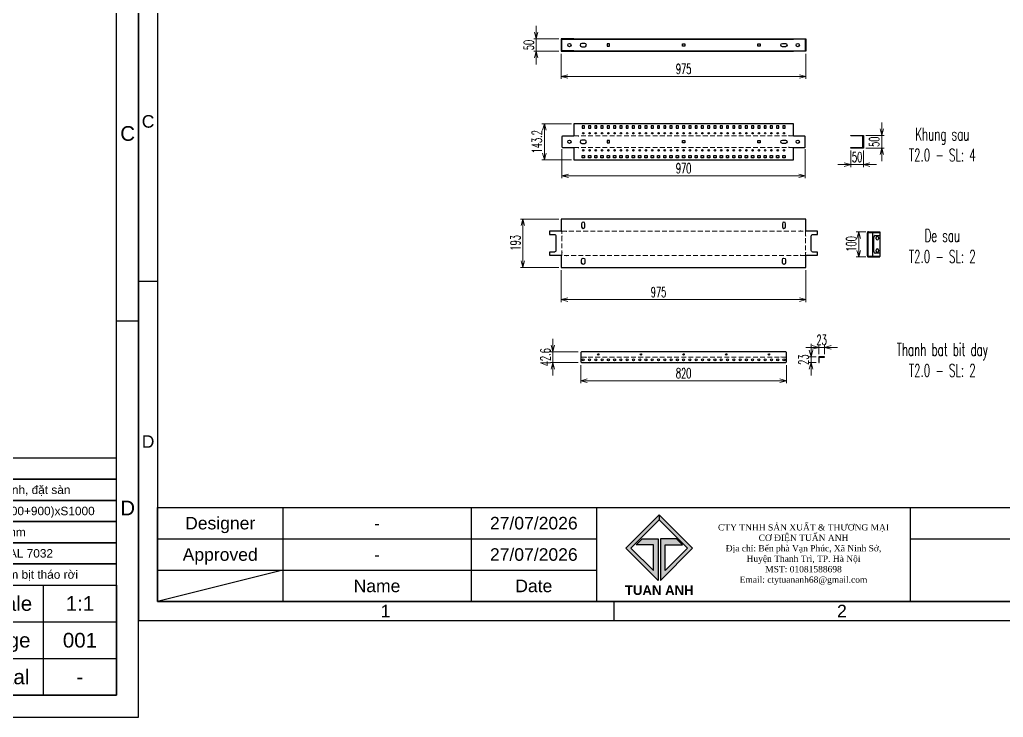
# Model space of a CAD drawing. Header units: millimetres. Extents: x 173893 to 258446, y -176540 to -123824.
# Drawn here: x 207822 to 211742, y -143969 to -141190 of the extents above; entities that cross this region are included whole.
import ezdxf
from ezdxf.enums import TextEntityAlignment as Align

# ---------------------------------------------------------------- set-up
doc = ezdxf.new("R2010")
doc.units = ezdxf.units.MM
doc.header["$LTSCALE"] = 3
doc.linetypes.add('HIDDEN', pattern=[9.525, 6.35, -3.175])
doc.layers.add('@.0.DM. NÉT CHÍNH', color=7, linetype='Continuous', lineweight=25)
doc.layers.add('@.DM. NÉT ĐỨT', color=8, linetype='HIDDEN', lineweight=9)
for name, color, linetype in [('@.DM. DẤU', 1, 'Continuous'), ('@.DM. NÉT CHÍNH', 7, 'Continuous'), ('@.DM. NÉT ĐỤC', 2, 'Continuous'), ('@.TEXT', 7, 'Continuous'), ('@.VISIBLE', 7, 'Continuous')]:
    doc.layers.add(name, color=color, linetype=linetype)
doc.layers.add('@.DM. KÍCH THƯỚC', color=8, linetype='Continuous', transparency=0.2)
doc.styles.add('Ann_w01', font='romans.shx', dxfattribs={"width": 0.6, "bigfont": 'chineset.shx'})
doc.styles.add('Arial', font='arial.ttf')
doc.dimstyles.new('Dim 01_SC20', dxfattribs={"dimscale": 20, "dimtxt": 2, "dimasz": 1.3, "dimexe": 0.5, "dimexo": 0.5, "dimgap": 0.5, "dimtad": 1, "dimdec": 1, "dimzin": 12, "dimdsep": 46, "dimtxsty": 'Ann_w01', "dimblk": 'OPEN30', "dimcen": 1.5, "dimclrd": 6, "dimclre": 6, "dimclrt": 3, "dimadec": 1, "dimazin": 3, "dimtm": 1e-09, "dimtfac": 1, "dimtdec": 1, "dimtix": 1, "dimtmove": 0, "dimatfit": 3, "dimldrblk": 'OPEN30', "dimfxl": 1, "dimtolj": 1, "dimlwd": 0, "dimlwe": 0, "dimarcsym": 0})

# ---------------------------------------------------------------- blocks, each defined once
blk = doc.blocks.new('A$C4dbb82d6')
at = {"layer": '@.VISIBLE'}
h = blk.add_hatch(color=30, dxfattribs=at)
h.dxf.hatch_style = 1
h.paths.add_polyline_path([(0.214, 4.973), (3.625, 1.562), (3.625, 5.973), (1.922, 5.973), (1.297, 5.348), (3.125, 5.348), (3.125, 2.593), (0.745, 4.973), (3.75, 7.978), (3.75, 8.509)])
h = blk.add_hatch(color=150, dxfattribs=at)
h.dxf.hatch_style = 1
h.paths.add_polyline_path([(6.755, 4.973), (4.375, 2.593), (4.375, 5.348), (6.203, 5.348), (5.578, 5.973), (3.875, 5.973), (3.875, 1.562), (7.286, 4.973), (3.75, 8.509), (3.75, 7.978)])
at = {"layer": '@.VISIBLE', "color": 30}
blk.add_lwpolyline([(3.625, 5.973), (3.625, 1.562), (0.214, 4.973), (3.75, 8.509), (3.75, 7.978), (0.745, 4.973), (3.125, 2.593), (3.125, 5.348), (1.297, 5.348), (1.922, 5.973)], close=True, dxfattribs=at)
at = {"layer": '@.VISIBLE', "color": 150}
blk.add_lwpolyline([(3.875, 5.973), (3.875, 1.562), (7.286, 4.973), (3.75, 8.509), (3.75, 7.978), (6.755, 4.973), (4.375, 2.593), (4.375, 5.348), (6.203, 5.348), (5.578, 5.973)], close=True, dxfattribs=at)
at = {"layer": '@.VISIBLE', "color": 30, "insert": (3.75, 0.509), "char_height": 1, "attachment_point": 5, "style": 'Ann_w01'}
blk.add_mtext_dynamic_manual_height_columns('{\\fArial|b1|i0|c0|p34;\\W1;TUAN ANH}', width=7.5, gutter_width=49.599, heights=[0], dxfattribs=at)
blk = doc.blocks.new('KHUNG BAN VE (Made by Tung)')
at = {"layer": '@.VISIBLE', "color": 8}
for p, q in [((3, 54), (0, 54)), ((294, 54), (297, 54)), ((23, 18), (23, 3)), ((53, 18), (53, 3)), ((73, 18), (73, 3)), ((123, 18), (123, 3)), ((284, 18), (284, 3)), ((3, 13), (73, 13)), ((123, 13), (294, 13)), ((3, 8), (73, 8)), ((23, 8), (3, 3)), ((223, 8), (294, 8)), ((75.75, 3), (75.75, 0))]:
    blk.add_line(p, q, dxfattribs=at)
for points in [[(0, 0), (297, 0), (297, 210), (0, 210)], [(3, 3), (294, 3), (294, 207), (3, 207)], [(3, 18), (294, 18), (294, 3), (3, 3)]]:
    blk.add_lwpolyline(points, close=True, dxfattribs=at)
at = {"xscale": 1.5, "yscale": 1.5, "zscale": 1.5}
blk.add_blockref('A$C4dbb82d6', (77.375, 4.041), dxfattribs=at)
at = {"layer": '@.TEXT', "color": 1, "style": 'Arial'}
for s, p in [('C', (1.5, 79.5)), ('C', (295.5, 79.5)), ('D', (1.5, 28.5)), ('D', (295.5, 28.5)), ('27/07/2026', (63, 15.5)), ('27/07/2026', (63, 10.5)), ('1', (39.375, 1.5)), ('2', (112.125, 1.5))]:
    blk.add_text(s, height=2, dxfattribs=at).set_placement(p, align=Align.MIDDLE_CENTER)
at = {"layer": '@.TEXT', "color": 2, "style": 'Arial'}
for s, p in [('Designer', (13, 15.5)), ('Scale', (279, 15.5)), ('Approved', (13, 10.5)), ('Page', (279, 10.5)), ('Name', (38, 5.5)), ('Date', (63, 5.5)), ('Total', (279, 5.5))]:
    blk.add_text(s, height=2, dxfattribs=at).set_placement(p, align=Align.MIDDLE_CENTER)
at = {"layer": '@.TEXT', "color": 1, "style": 'Arial'}
for tag, height, p in [('DESIGNER_NAME', 2, (38, 15.5)), ('PROJECT_CODE', 2, (258.5, 15.5)), ('SCALE', 2, (289, 15.5)), ('APPROVED_NAME', 2, (38, 10.5)), ('CUSTOMER_NAME', 2, (258.5, 10.5)), ('PAGE', 2, (289, 10.5)), ('DRAWING_NAME', 4, (173, 8)), ('TOTAL', 2, (289, 5.5))]:
    blk.add_attdef(tag, text='', height=height, dxfattribs=at).set_placement(p, align=Align.MIDDLE_CENTER)
at = {"layer": '@.VISIBLE', "color": 30, "insert": (106, 10.5), "char_height": 1, "attachment_point": 5, "style": 'Ann_w01'}
blk.add_mtext_dynamic_manual_height_columns('{\\fTimes New Roman|b0|i0|c0|p18;\\W1;CTY TNHH SẢN XUẤT & THƯƠNG MẠI CƠ ĐIỆN TUẤN ANH\\PĐịa chỉ: Bến phà Vạn Phúc, Xã Ninh Sở, Huyện Thanh Trì, TP. Hà Nội\\PMST: 01081588698\\PEmail: ctytuananh68@gmail.com}', width=28.70976, gutter_width=99.197, heights=[0], dxfattribs=at)
blk = doc.blocks.new('Bảng thông số (Made by Tung)')
at = {"color": 8}
for points in [[(-80, 25), (0, 25), (0, 30), (-80, 30)], [(-80, 20), (-60, 20), (-60, 25), (-80, 25)], [(-60, 20), (0, 20), (0, 25), (-60, 25)], [(-80, 15), (-60, 15), (-60, 20), (-80, 20)], [(-60, 15), (0, 15), (0, 20), (-60, 20)], [(-80, 10), (-60, 10), (-60, 15), (-80, 15)], [(-60, 10), (0, 10), (0, 15), (-60, 15)], [(-80, 5), (-60, 5), (-60, 10), (-80, 10)], [(-60, 5), (0, 5), (0, 10), (-60, 10)], [(-80, 0), (-60, 0), (-60, 5), (-80, 5)], [(-60, 0), (0, 0), (0, 5), (-60, 5)]]:
    blk.add_lwpolyline(points, close=True, dxfattribs=at)
at = {"color": 4, "style": 'Arial'}
for tag, p in [('FORM', (-30, 22.5)), ('SIZE', (-30, 17.5)), ('MATERIAL', (-30, 12.5)), ('PAINTING', (-30, 7.5)), ('ASSEMBLY', (-30, 2.5))]:
    blk.add_attdef(tag, text='', height=2, dxfattribs=at).set_placement(p, align=Align.MIDDLE_CENTER)
at = {"layer": '@.TEXT', "color": 1, "style": 'Arial'}
blk.add_text('Thông số kỹ thuật', height=2, dxfattribs=at).set_placement((-40, 27.5), align=Align.MIDDLE_CENTER)
at = {"layer": '@.TEXT', "color": 2, "style": 'Arial'}
for s, p in [('Chủng loại', (-70, 22.5)), ('Kích thước', (-70, 17.5)), ('Vật liệu', (-70, 12.5)), ('Màu sơn', (-70, 7.5)), ('Lắp đặt', (-70, 2.5))]:
    blk.add_text(s, height=2, dxfattribs=at).set_placement(p, align=Align.MIDDLE_CENTER)
blk = doc.blocks.new('_Open30')
at = {"color": 0, "linetype": 'ByBlock', "lineweight": -2}
for p, q in [((-1, 0.27), (0, 0)), ((0, 0), (-1, -0.27)), ((0, 0), (-1, 0))]:
    blk.add_line(p, q, dxfattribs=at)
blk = doc.blocks.new('*D353')
at = {"layer": '@.DM. KÍCH THƯỚC', "color": 6, "lineweight": 0, "transparency": 16777216}
for p, q in [((209880.5, -141240.4), (209880.5, -141214.4)), ((209970.5, -141266.4), (209870.5, -141266.4)), ((209880.5, -141316.4), (209880.5, -141266.4)), ((209970.5, -141316.4), (209870.5, -141316.4)), ((209880.5, -141342.4), (209880.5, -141368.4))]:
    blk.add_line(p, q, dxfattribs=at)
at = {"layer": 'Defpoints', "color": 0, "transparency": 16777216}
for p in [(209880.5, -141266.4), (209980.5, -141266.4), (209980.5, -141316.4)]:
    blk.add_point(p, dxfattribs=at)
at = {"layer": '@.DM. KÍCH THƯỚC', "color": 6, "lineweight": 0, "transparency": 16777216, "xscale": 26, "yscale": 26, "zscale": 26}
for p, rotation in [((209880.5, -141266.4), 270), ((209880.5, -141316.4), 90)]:
    blk.add_blockref('_Open30', p, dxfattribs=dict(at, rotation=rotation))
at = {"layer": '@.DM. KÍCH THƯỚC', "color": 3, "transparency": 16777216, "insert": (209850.5, -141291.4), "char_height": 40, "attachment_point": 5, "rotation": 90, "style": 'Ann_w01'}
blk.add_mtext('\\A1;50', dxfattribs=at)
blk = doc.blocks.new('*D354')
at = {"layer": '@.DM. KÍCH THƯỚC', "color": 6, "lineweight": 0, "transparency": 16777216}
for p, q in [((209980.5, -141326.4), (209980.5, -141426.4)), ((210955.5, -141326.4), (210955.5, -141426.4)), ((210929.5, -141416.4), (210006.5, -141416.4))]:
    blk.add_line(p, q, dxfattribs=at)
at = {"layer": 'Defpoints', "color": 0, "transparency": 16777216}
for p in [(209980.5, -141316.4), (210955.5, -141316.4), (209980.5, -141416.4)]:
    blk.add_point(p, dxfattribs=at)
at = {"layer": '@.DM. KÍCH THƯỚC', "color": 6, "lineweight": 0, "transparency": 16777216, "xscale": 26, "yscale": 26, "zscale": 26, "rotation": 180}
blk.add_blockref('_Open30', (209980.5, -141416.4), dxfattribs=at)
at = {"layer": '@.DM. KÍCH THƯỚC', "color": 6, "lineweight": 0, "transparency": 16777216, "xscale": 26, "yscale": 26, "zscale": 26}
blk.add_blockref('_Open30', (210955.5, -141416.4), dxfattribs=at)
at = {"layer": '@.DM. KÍCH THƯỚC', "color": 3, "transparency": 16777216, "insert": (210468, -141386.4), "char_height": 40, "attachment_point": 5, "style": 'Ann_w01'}
blk.add_mtext('\\A1;975', dxfattribs=at)
blk = doc.blocks.new('*D356')
at = {"layer": '@.DM. KÍCH THƯỚC', "color": 6, "lineweight": 0, "transparency": 16777216}
for p, q in [((209983, -141706.1), (209983, -141822.1)), ((210953, -141706.1), (210953, -141822.1)), ((210009, -141812.1), (210927, -141812.1))]:
    blk.add_line(p, q, dxfattribs=at)
at = {"layer": 'Defpoints', "color": 0, "transparency": 16777216}
for p in [(209983, -141696.1), (210953, -141696.1), (210953, -141812.1)]:
    blk.add_point(p, dxfattribs=at)
at = {"layer": '@.DM. KÍCH THƯỚC', "color": 6, "lineweight": 0, "transparency": 16777216, "xscale": 26, "yscale": 26, "zscale": 26, "rotation": 180}
blk.add_blockref('_Open30', (209983, -141812.1), dxfattribs=at)
at = {"layer": '@.DM. KÍCH THƯỚC', "color": 6, "lineweight": 0, "transparency": 16777216, "xscale": 26, "yscale": 26, "zscale": 26}
blk.add_blockref('_Open30', (210953, -141812.1), dxfattribs=at)
at = {"layer": '@.DM. KÍCH THƯỚC', "color": 3, "transparency": 16777216, "insert": (210468, -141782.1), "char_height": 40, "attachment_point": 5, "style": 'Ann_w01'}
blk.add_mtext('\\A1;970', dxfattribs=at)
blk = doc.blocks.new('*D357')
at = {"layer": '@.DM. KÍCH THƯỚC', "color": 6, "lineweight": 0, "transparency": 16777216}
for p, q in [((210020.5, -141605), (209902.9, -141605)), ((209912.9, -141722.2), (209912.9, -141631)), ((210020.5, -141748.2), (209902.9, -141748.2))]:
    blk.add_line(p, q, dxfattribs=at)
at = {"layer": 'Defpoints', "color": 0, "transparency": 16777216}
for p in [(209912.9, -141605), (210030.5, -141605), (210030.5, -141748.2)]:
    blk.add_point(p, dxfattribs=at)
at = {"layer": '@.DM. KÍCH THƯỚC', "color": 6, "lineweight": 0, "transparency": 16777216, "xscale": 26, "yscale": 26, "zscale": 26}
for p, rotation in [((209912.9, -141605), 90), ((209912.9, -141748.2), 270)]:
    blk.add_blockref('_Open30', p, dxfattribs=dict(at, rotation=rotation))
at = {"layer": '@.DM. KÍCH THƯỚC', "color": 3, "transparency": 16777216, "insert": (209882.9, -141676.6), "char_height": 40, "attachment_point": 5, "rotation": 90, "style": 'Ann_w01'}
blk.add_mtext('\\A1;143.2', dxfattribs=at)
blk = doc.blocks.new('*D358')
at = {"layer": '@.DM. KÍCH THƯỚC', "color": 6, "lineweight": 0, "transparency": 16777216}
for p, q in [((211257.8, -141625.6), (211257.8, -141599.6)), ((211194.5, -141651.6), (211267.8, -141651.6)), ((211257.8, -141701.6), (211257.8, -141651.6)), ((211194.5, -141701.6), (211267.8, -141701.6)), ((211257.8, -141727.6), (211257.8, -141753.6))]:
    blk.add_line(p, q, dxfattribs=at)
at = {"layer": 'Defpoints', "color": 0, "transparency": 16777216}
for p in [(211184.5, -141651.6), (211257.8, -141651.6), (211184.5, -141701.6)]:
    blk.add_point(p, dxfattribs=at)
at = {"layer": '@.DM. KÍCH THƯỚC', "color": 6, "lineweight": 0, "transparency": 16777216, "xscale": 26, "yscale": 26, "zscale": 26}
for p, rotation in [((211257.8, -141651.6), 270), ((211257.8, -141701.6), 90)]:
    blk.add_blockref('_Open30', p, dxfattribs=dict(at, rotation=rotation))
at = {"layer": '@.DM. KÍCH THƯỚC', "color": 3, "transparency": 16777216, "insert": (211227.8, -141676.6), "char_height": 40, "attachment_point": 5, "rotation": 90, "style": 'Ann_w01'}
blk.add_mtext('\\A1;50', dxfattribs=at)
blk = doc.blocks.new('*D359')
at = {"layer": '@.DM. KÍCH THƯỚC', "color": 6, "lineweight": 0, "transparency": 16777216}
for p, q in [((211134.5, -141711.6), (211134.5, -141777.5)), ((211184.5, -141711.6), (211184.5, -141777.5)), ((211108.5, -141767.5), (211082.5, -141767.5)), ((211134.5, -141767.5), (211184.5, -141767.5)), ((211210.5, -141767.5), (211236.5, -141767.5))]:
    blk.add_line(p, q, dxfattribs=at)
at = {"layer": 'Defpoints', "color": 0, "transparency": 16777216}
for p in [(211134.5, -141701.6), (211184.5, -141701.6), (211184.5, -141767.5)]:
    blk.add_point(p, dxfattribs=at)
at = {"layer": '@.DM. KÍCH THƯỚC', "color": 6, "lineweight": 0, "transparency": 16777216, "xscale": 26, "yscale": 26, "zscale": 26}
blk.add_blockref('_Open30', (211134.5, -141767.5), dxfattribs=at)
at = {"layer": '@.DM. KÍCH THƯỚC', "color": 6, "lineweight": 0, "transparency": 16777216, "xscale": 26, "yscale": 26, "zscale": 26, "rotation": 180}
blk.add_blockref('_Open30', (211184.5, -141767.5), dxfattribs=at)
at = {"layer": '@.DM. KÍCH THƯỚC', "color": 3, "transparency": 16777216, "insert": (211159.5, -141737.5), "char_height": 40, "attachment_point": 5, "style": 'Ann_w01'}
blk.add_mtext('\\A1;50', dxfattribs=at)
blk = doc.blocks.new('*D372')
at = {"layer": '@.DM. KÍCH THƯỚC', "color": 6, "lineweight": 0, "transparency": 16777216}
for p, q in [((210980.5, -142495.7), (210954.5, -142495.7)), ((211006.5, -142522.9), (211006.5, -142485.7)), ((211006.5, -142495.7), (211029.5, -142495.7)), ((211029.5, -142522.9), (211029.5, -142485.7)), ((211055.5, -142495.7), (211081.5, -142495.7))]:
    blk.add_line(p, q, dxfattribs=at)
at = {"layer": 'Defpoints', "color": 0, "transparency": 16777216}
for p in [(211029.5, -142495.7), (211006.5, -142532.9), (211029.5, -142532.9)]:
    blk.add_point(p, dxfattribs=at)
at = {"layer": '@.DM. KÍCH THƯỚC', "color": 6, "lineweight": 0, "transparency": 16777216, "xscale": 26, "yscale": 26, "zscale": 26}
blk.add_blockref('_Open30', (211006.5, -142495.7), dxfattribs=at)
at = {"layer": '@.DM. KÍCH THƯỚC', "color": 6, "lineweight": 0, "transparency": 16777216, "xscale": 26, "yscale": 26, "zscale": 26, "rotation": 180}
blk.add_blockref('_Open30', (211029.5, -142495.7), dxfattribs=at)
at = {"layer": '@.DM. KÍCH THƯỚC', "color": 3, "transparency": 16777216, "insert": (211018, -142465.7), "char_height": 40, "attachment_point": 5, "style": 'Ann_w01'}
blk.add_mtext('\\A1;23', dxfattribs=at)
blk = doc.blocks.new('*D373')
at = {"layer": '@.DM. KÍCH THƯỚC', "color": 6, "lineweight": 0, "transparency": 16777216}
for p, q in [((210975.7, -142506.9), (210975.7, -142480.9)), ((210996.5, -142532.9), (210965.7, -142532.9)), ((210975.7, -142532.9), (210975.7, -142555.9)), ((210996.5, -142555.9), (210965.7, -142555.9)), ((210975.7, -142581.9), (210975.7, -142607.9))]:
    blk.add_line(p, q, dxfattribs=at)
at = {"layer": 'Defpoints', "color": 0, "transparency": 16777216}
for p in [(211006.5, -142532.9), (210975.7, -142555.9), (211006.5, -142555.9)]:
    blk.add_point(p, dxfattribs=at)
at = {"layer": '@.DM. KÍCH THƯỚC', "color": 6, "lineweight": 0, "transparency": 16777216, "xscale": 26, "yscale": 26, "zscale": 26}
for p, rotation in [((210975.7, -142532.9), 270), ((210975.7, -142555.9), 90)]:
    blk.add_blockref('_Open30', p, dxfattribs=dict(at, rotation=rotation))
at = {"layer": '@.DM. KÍCH THƯỚC', "color": 3, "transparency": 16777216, "insert": (210945.7, -142544.4), "char_height": 40, "attachment_point": 5, "rotation": 90, "style": 'Ann_w01'}
blk.add_mtext('\\A1;23', dxfattribs=at)
blk = doc.blocks.new('*D374')
at = {"layer": '@.DM. KÍCH THƯỚC', "color": 6, "lineweight": 0, "transparency": 16777216}
for p, q in [((210058, -142565.9), (210058, -142638.3)), ((210878, -142565.9), (210878, -142638.3)), ((210084, -142628.3), (210852, -142628.3))]:
    blk.add_line(p, q, dxfattribs=at)
at = {"layer": 'Defpoints', "color": 0, "transparency": 16777216}
for p in [(210058, -142555.9), (210878, -142555.9), (210878, -142628.3)]:
    blk.add_point(p, dxfattribs=at)
at = {"layer": '@.DM. KÍCH THƯỚC', "color": 6, "lineweight": 0, "transparency": 16777216, "xscale": 26, "yscale": 26, "zscale": 26, "rotation": 180}
blk.add_blockref('_Open30', (210058, -142628.3), dxfattribs=at)
at = {"layer": '@.DM. KÍCH THƯỚC', "color": 6, "lineweight": 0, "transparency": 16777216, "xscale": 26, "yscale": 26, "zscale": 26}
blk.add_blockref('_Open30', (210878, -142628.3), dxfattribs=at)
at = {"layer": '@.DM. KÍCH THƯỚC', "color": 3, "transparency": 16777216, "insert": (210468, -142598.3), "char_height": 40, "attachment_point": 5, "style": 'Ann_w01'}
blk.add_mtext('\\A1;820', dxfattribs=at)
blk = doc.blocks.new('*D375')
at = {"layer": '@.DM. KÍCH THƯỚC', "color": 6, "lineweight": 0, "transparency": 16777216}
for p, q in [((209946.9, -142487.3), (209946.9, -142461.3)), ((210048, -142513.3), (209936.9, -142513.3)), ((209946.9, -142513.3), (209946.9, -142555.9)), ((210048, -142555.9), (209936.9, -142555.9)), ((209946.9, -142581.9), (209946.9, -142607.9))]:
    blk.add_line(p, q, dxfattribs=at)
at = {"layer": 'Defpoints', "color": 0, "transparency": 16777216}
for p in [(210058, -142513.3), (209946.9, -142555.9), (210058, -142555.9)]:
    blk.add_point(p, dxfattribs=at)
at = {"layer": '@.DM. KÍCH THƯỚC', "color": 6, "lineweight": 0, "transparency": 16777216, "xscale": 26, "yscale": 26, "zscale": 26}
for p, rotation in [((209946.9, -142513.3), 270), ((209946.9, -142555.9), 90)]:
    blk.add_blockref('_Open30', p, dxfattribs=dict(at, rotation=rotation))
at = {"layer": '@.DM. KÍCH THƯỚC', "color": 3, "transparency": 16777216, "insert": (209916.9, -142534.6), "char_height": 40, "attachment_point": 5, "rotation": 90, "style": 'Ann_w01'}
blk.add_mtext('\\A1;42.6', dxfattribs=at)
blk = doc.blocks.new('*D456')
at = {"layer": '@.DM. KÍCH THƯỚC', "color": 6, "lineweight": 0, "transparency": 16777216}
for p, q in [((211194.5, -142035.3), (211156, -142035.3)), ((211166, -142109.3), (211166, -142061.3)), ((211194.5, -142135.3), (211156, -142135.3))]:
    blk.add_line(p, q, dxfattribs=at)
at = {"layer": 'Defpoints', "color": 0, "transparency": 16777216}
for p in [(211166, -142035.3), (211204.5, -142035.3), (211204.5, -142135.3)]:
    blk.add_point(p, dxfattribs=at)
at = {"layer": '@.DM. KÍCH THƯỚC', "color": 6, "lineweight": 0, "transparency": 16777216, "xscale": 26, "yscale": 26, "zscale": 26}
for p, rotation in [((211166, -142035.3), 90), ((211166, -142135.3), 270)]:
    blk.add_blockref('_Open30', p, dxfattribs=dict(at, rotation=rotation))
at = {"layer": '@.DM. KÍCH THƯỚC', "color": 3, "transparency": 16777216, "insert": (211116, -142114.5), "char_height": 40, "attachment_point": 1, "rotation": 90, "style": 'Ann_w01'}
blk.add_mtext('\\A1;100', dxfattribs=at)
blk = doc.blocks.new('*D457')
at = {"layer": '@.DM. KÍCH THƯỚC', "color": 6, "lineweight": 0, "transparency": 16777216}
for p, q in [((209980.5, -142187.4), (209980.5, -142315.5)), ((210955.5, -142187.4), (210955.5, -142315.5)), ((210929.5, -142305.5), (210006.5, -142305.5))]:
    blk.add_line(p, q, dxfattribs=at)
at = {"layer": 'Defpoints', "color": 0, "transparency": 16777216}
for p in [(209980.5, -142177.4), (210955.5, -142177.4), (209980.5, -142305.5)]:
    blk.add_point(p, dxfattribs=at)
at = {"layer": '@.DM. KÍCH THƯỚC', "color": 6, "lineweight": 0, "transparency": 16777216, "xscale": 26, "yscale": 26, "zscale": 26, "rotation": 180}
blk.add_blockref('_Open30', (209980.5, -142305.5), dxfattribs=at)
at = {"layer": '@.DM. KÍCH THƯỚC', "color": 6, "lineweight": 0, "transparency": 16777216, "xscale": 26, "yscale": 26, "zscale": 26}
blk.add_blockref('_Open30', (210955.5, -142305.5), dxfattribs=at)
at = {"layer": '@.DM. KÍCH THƯỚC', "color": 3, "transparency": 16777216, "insert": (210337.1, -142255.5), "char_height": 40, "attachment_point": 1, "style": 'Ann_w01'}
blk.add_mtext('\\A1;975', dxfattribs=at)
blk = doc.blocks.new('*D458')
at = {"layer": '@.DM. KÍCH THƯỚC', "color": 6, "lineweight": 0, "transparency": 16777216}
for p, q in [((209970.5, -141984.3), (209817.3, -141984.3)), ((209827.3, -142151.4), (209827.3, -142010.3)), ((209970.5, -142177.4), (209817.3, -142177.4))]:
    blk.add_line(p, q, dxfattribs=at)
at = {"layer": 'Defpoints', "color": 0, "transparency": 16777216}
for p in [(209827.3, -141984.3), (209980.5, -141984.3), (209980.5, -142177.4)]:
    blk.add_point(p, dxfattribs=at)
at = {"layer": '@.DM. KÍCH THƯỚC', "color": 6, "lineweight": 0, "transparency": 16777216, "xscale": 26, "yscale": 26, "zscale": 26}
for p, rotation in [((209827.3, -141984.3), 90), ((209827.3, -142177.4), 270)]:
    blk.add_blockref('_Open30', p, dxfattribs=dict(at, rotation=rotation))
at = {"layer": '@.DM. KÍCH THƯỚC', "color": 3, "transparency": 16777216, "insert": (209777.3, -142110), "char_height": 40, "attachment_point": 1, "rotation": 90, "style": 'Ann_w01'}
blk.add_mtext('\\A1;193', dxfattribs=at)

msp = doc.modelspace()

# ---------------------------------------------------------------- linework, layer by layer
at = {"layer": '@.DM. DẤU'}
for p, q in [((210001.34, -142032.57), (210002.84, -142032.57)), ((210934.61, -142032.57), (210933.11, -142032.57)), ((209982.21, -142050.95), (209982.21, -142052.45)), ((210953.74, -142050.95), (210953.74, -142052.45)), ((209982.21, -142116.59), (209982.21, -142118.09)), ((210953.74, -142116.59), (210953.74, -142118.09)), ((210001.34, -142129.09), (210002.84, -142129.09)), ((210934.61, -142129.09), (210933.11, -142129.09))]:
    msp.add_line(p, q, dxfattribs=at)
at = {"layer": '@.DM. NÉT CHÍNH'}
for p, q in [((210030.47, -141266.4), (210905.47, -141266.4)), ((210030.47, -141268.4), (210905.47, -141268.4)), ((210030.47, -141314.4), (210905.47, -141314.4)), ((210030.47, -141316.4), (210905.47, -141316.4)), ((209980.47, -142032.93), (209982.21, -142032.93)), ((210955.47, -142032.93), (210953.74, -142032.93)), ((211202.47, -142039.32), (211200.47, -142039.32)), ((211200.47, -142131.32), (211200.47, -142039.32)), ((211204.47, -142039.32), (211202.47, -142039.32)), ((211202.47, -142039.32), (211202.47, -142131.32)), ((211204.47, -142037.32), (211204.47, -142035.32)), ((211204.47, -142035.32), (211250.47, -142035.32)), ((211250.47, -142037.32), (211204.47, -142037.32)), ((211204.47, -142037.42), (211204.47, -142039.32)), ((211204.47, -142037.42), (211250.47, -142037.42)), ((211218.97, -142035.32), (211218.97, -142037.32)), ((211250.47, -142037.82), (211220.47, -142037.82)), ((211220.47, -142037.82), (211220.47, -142132.82)), ((211231.97, -142035.32), (211231.97, -142037.32)), ((211250.47, -142035.32), (211250.47, -142037.32)), ((211250.47, -142037.42), (211250.47, -142050.32)), ((211225.47, -142114.32), (211225.47, -142056.32)), ((211231.47, -142050.32), (211250.47, -142050.32)), ((211235.97, -142062.82), (211235.97, -142057.82)), ((211244.97, -142057.82), (211244.97, -142062.82)), ((211250.47, -142050.32), (211250.47, -142120.32)), ((211250.47, -142120.32), (211231.47, -142120.32)), ((211235.97, -142112.82), (211235.97, -142107.82)), ((211244.97, -142107.82), (211244.97, -142112.82)), ((211250.47, -142120.32), (211250.47, -142133.22)), ((209980.47, -142128.73), (209982.21, -142128.73)), ((210955.47, -142128.73), (210953.74, -142128.73)), ((211200.47, -142131.32), (211202.47, -142131.32)), ((211202.47, -142131.32), (211204.47, -142131.32)), ((211204.47, -142131.32), (211204.47, -142133.22)), ((211250.47, -142133.22), (211204.47, -142133.22)), ((211250.47, -142133.32), (211204.47, -142133.32)), ((211204.47, -142133.32), (211204.47, -142135.32)), ((211204.47, -142135.32), (211250.47, -142135.32)), ((211218.97, -142133.32), (211218.97, -142135.32)), ((211220.47, -142132.82), (211250.47, -142132.82)), ((211231.97, -142133.32), (211231.97, -142135.32)), ((211250.47, -142135.32), (211250.47, -142133.32))]:
    msp.add_line(p, q, dxfattribs=at)
at = {"layer": '@.DM. NÉT CHÍNH', "color": 1}
for p, q in [((211146.99, -141653.63), (211146.99, -141651.63)), ((211171.99, -141653.63), (211171.99, -141651.63)), ((210047.69, -141653.33), (210049.69, -141653.33)), ((210888.26, -141653.33), (210886.26, -141653.33)), ((210047.69, -141699.93), (210049.69, -141699.93)), ((210888.26, -141699.93), (210886.26, -141699.93)), ((211146.99, -141699.63), (211146.99, -141701.63)), ((211146.99, -141699.63), (211146.99, -141701.63)), ((211146.99, -141699.63), (211146.99, -141701.63)), ((211171.99, -141699.63), (211171.99, -141701.63)), ((210078.61, -142534.61), (210080.61, -142534.61)), ((210857.34, -142534.61), (210855.34, -142534.61))]:
    msp.add_line(p, q, dxfattribs=at)
at = {"layer": '@.DM. NÉT CHÍNH'}
for points in [[(210030.47, -141266.4), (209980.47, -141266.4), (209980.47, -141316.4), (210030.47, -141316.4), (210030.47, -141314.4), (209982.47, -141314.4), (209982.47, -141268.4), (210030.47, -141268.4)], [(210905.47, -141266.4), (210955.47, -141266.4), (210955.47, -141316.4), (210905.47, -141316.4), (210905.47, -141314.4), (210953.47, -141314.4), (210953.47, -141268.4), (210905.47, -141268.4)], [(211029.55, -142532.91), (211006.55, -142532.91), (211006.55, -142555.91), (211008.55, -142555.91), (211008.55, -142534.91), (211029.55, -142534.91)]]:
    msp.add_lwpolyline(points, close=True, dxfattribs=at)
for points in [[(210030.47, -141605.03), (210030.47, -141654.13), (209985.97, -141654.13, 0.4142136), (209982.97, -141657.13), (209982.97, -141696.13, 0.4142136), (209985.97, -141699.13), (210030.47, -141699.13), (210030.47, -141748.23), (210905.47, -141748.23), (210905.47, -141699.13), (210949.97, -141699.13, 0.4142136), (210952.97, -141696.13), (210952.97, -141657.13, 0.4142136), (210949.97, -141654.13), (210905.47, -141654.13), (210905.47, -141605.03)], [(209980.47, -142128.73), (209980.47, -142177.36), (210955.47, -142177.36), (210955.47, -142128.73), (211002, -142128.73), (211002, -142115.83), (210983, -142115.83, -0.4142136), (210977, -142109.83), (210977, -142051.83, -0.4142136), (210983, -142045.83), (211002, -142045.83), (211002, -142032.93), (210955.47, -142032.93), (210955.47, -141984.31), (209980.47, -141984.31), (209980.47, -142032.93), (209933.95, -142032.93), (209933.95, -142045.83), (209952.95, -142045.83, -0.4142136), (209958.95, -142051.83), (209958.95, -142109.83, -0.4142136), (209952.95, -142115.83), (209933.95, -142115.83), (209933.95, -142128.73)], [(210057.97, -142518.31), (210057.97, -142550.91, 0.4142136), (210062.97, -142555.91), (210872.97, -142555.91, 0.4142136), (210877.97, -142550.91), (210877.97, -142518.31, 0.4142136), (210872.97, -142513.31), (210062.97, -142513.31, 0.4142136)]]:
    msp.add_lwpolyline(points, format="xyb", close=True, dxfattribs=at)
at = {"layer": '@.DM. NÉT CHÍNH', "color": 2}
for points in [[(210072.47, -141613.03), (210063.47, -141613.03), (210063.47, -141622.03), (210072.47, -141622.03)], [(210097.47, -141613.03), (210088.47, -141613.03), (210088.47, -141622.03), (210097.47, -141622.03)], [(210122.47, -141613.03), (210113.47, -141613.03), (210113.47, -141622.03), (210122.47, -141622.03)], [(210147.47, -141613.03), (210138.47, -141613.03), (210138.47, -141622.03), (210147.47, -141622.03)], [(210172.47, -141613.03), (210163.47, -141613.03), (210163.47, -141622.03), (210172.47, -141622.03)], [(210197.47, -141613.03), (210188.47, -141613.03), (210188.47, -141622.03), (210197.47, -141622.03)], [(210222.47, -141613.03), (210213.47, -141613.03), (210213.47, -141622.03), (210222.47, -141622.03)], [(210247.47, -141613.03), (210238.47, -141613.03), (210238.47, -141622.03), (210247.47, -141622.03)], [(210272.47, -141613.03), (210263.47, -141613.03), (210263.47, -141622.03), (210272.47, -141622.03)], [(210297.47, -141613.03), (210288.47, -141613.03), (210288.47, -141622.03), (210297.47, -141622.03)], [(210322.47, -141613.03), (210313.47, -141613.03), (210313.47, -141622.03), (210322.47, -141622.03)], [(210347.47, -141613.03), (210338.47, -141613.03), (210338.47, -141622.03), (210347.47, -141622.03)], [(210372.47, -141613.03), (210363.47, -141613.03), (210363.47, -141622.03), (210372.47, -141622.03)], [(210397.47, -141613.03), (210388.47, -141613.03), (210388.47, -141622.03), (210397.47, -141622.03)], [(210422.47, -141613.03), (210413.47, -141613.03), (210413.47, -141622.03), (210422.47, -141622.03)], [(210447.47, -141613.03), (210438.47, -141613.03), (210438.47, -141622.03), (210447.47, -141622.03)], [(210472.47, -141613.03), (210463.47, -141613.03), (210463.47, -141622.03), (210472.47, -141622.03)], [(210497.47, -141613.03), (210488.47, -141613.03), (210488.47, -141622.03), (210497.47, -141622.03)], [(210522.47, -141613.03), (210513.47, -141613.03), (210513.47, -141622.03), (210522.47, -141622.03)], [(210547.47, -141613.03), (210538.47, -141613.03), (210538.47, -141622.03), (210547.47, -141622.03)], [(210572.47, -141613.03), (210563.47, -141613.03), (210563.47, -141622.03), (210572.47, -141622.03)], [(210597.47, -141613.03), (210588.47, -141613.03), (210588.47, -141622.03), (210597.47, -141622.03)], [(210622.47, -141613.03), (210613.47, -141613.03), (210613.47, -141622.03), (210622.47, -141622.03)], [(210647.47, -141613.03), (210638.47, -141613.03), (210638.47, -141622.03), (210647.47, -141622.03)], [(210672.47, -141613.03), (210663.47, -141613.03), (210663.47, -141622.03), (210672.47, -141622.03)], [(210697.47, -141613.03), (210688.47, -141613.03), (210688.47, -141622.03), (210697.47, -141622.03)], [(210722.47, -141613.03), (210713.47, -141613.03), (210713.47, -141622.03), (210722.47, -141622.03)], [(210747.47, -141613.03), (210738.47, -141613.03), (210738.47, -141622.03), (210747.47, -141622.03)], [(210772.47, -141613.03), (210763.47, -141613.03), (210763.47, -141622.03), (210772.47, -141622.03)], [(210797.47, -141613.03), (210788.47, -141613.03), (210788.47, -141622.03), (210797.47, -141622.03)], [(210822.47, -141613.03), (210813.47, -141613.03), (210813.47, -141622.03), (210822.47, -141622.03)], [(210847.47, -141613.03), (210838.47, -141613.03), (210838.47, -141622.03), (210847.47, -141622.03)], [(210872.47, -141613.03), (210863.47, -141613.03), (210863.47, -141622.03), (210872.47, -141622.03)], [(210172.47, -141681.13), (210172.47, -141672.13), (210163.47, -141672.13), (210163.47, -141681.13)], [(210463.47, -141681.13), (210463.47, -141672.13), (210472.47, -141672.13), (210472.47, -141681.13)], [(210763.47, -141681.13), (210763.47, -141672.13), (210772.47, -141672.13), (210772.47, -141681.13)], [(210072.47, -141740.23), (210063.47, -141740.23), (210063.47, -141731.23), (210072.47, -141731.23)], [(210097.47, -141740.23), (210088.47, -141740.23), (210088.47, -141731.23), (210097.47, -141731.23)], [(210122.47, -141740.23), (210113.47, -141740.23), (210113.47, -141731.23), (210122.47, -141731.23)], [(210147.47, -141740.23), (210138.47, -141740.23), (210138.47, -141731.23), (210147.47, -141731.23)], [(210172.47, -141740.23), (210163.47, -141740.23), (210163.47, -141731.23), (210172.47, -141731.23)], [(210197.47, -141740.23), (210188.47, -141740.23), (210188.47, -141731.23), (210197.47, -141731.23)], [(210222.47, -141740.23), (210213.47, -141740.23), (210213.47, -141731.23), (210222.47, -141731.23)], [(210247.47, -141740.23), (210238.47, -141740.23), (210238.47, -141731.23), (210247.47, -141731.23)], [(210272.47, -141740.23), (210263.47, -141740.23), (210263.47, -141731.23), (210272.47, -141731.23)], [(210297.47, -141740.23), (210288.47, -141740.23), (210288.47, -141731.23), (210297.47, -141731.23)], [(210322.47, -141740.23), (210313.47, -141740.23), (210313.47, -141731.23), (210322.47, -141731.23)], [(210347.47, -141740.23), (210338.47, -141740.23), (210338.47, -141731.23), (210347.47, -141731.23)], [(210372.47, -141740.23), (210363.47, -141740.23), (210363.47, -141731.23), (210372.47, -141731.23)], [(210397.47, -141740.23), (210388.47, -141740.23), (210388.47, -141731.23), (210397.47, -141731.23)], [(210422.47, -141740.23), (210413.47, -141740.23), (210413.47, -141731.23), (210422.47, -141731.23)], [(210447.47, -141740.23), (210438.47, -141740.23), (210438.47, -141731.23), (210447.47, -141731.23)], [(210472.47, -141740.23), (210463.47, -141740.23), (210463.47, -141731.23), (210472.47, -141731.23)], [(210497.47, -141740.23), (210488.47, -141740.23), (210488.47, -141731.23), (210497.47, -141731.23)], [(210522.47, -141740.23), (210513.47, -141740.23), (210513.47, -141731.23), (210522.47, -141731.23)], [(210547.47, -141740.23), (210538.47, -141740.23), (210538.47, -141731.23), (210547.47, -141731.23)], [(210572.47, -141740.23), (210563.47, -141740.23), (210563.47, -141731.23), (210572.47, -141731.23)], [(210597.47, -141740.23), (210588.47, -141740.23), (210588.47, -141731.23), (210597.47, -141731.23)], [(210622.47, -141740.23), (210613.47, -141740.23), (210613.47, -141731.23), (210622.47, -141731.23)], [(210647.47, -141740.23), (210638.47, -141740.23), (210638.47, -141731.23), (210647.47, -141731.23)], [(210672.47, -141740.23), (210663.47, -141740.23), (210663.47, -141731.23), (210672.47, -141731.23)], [(210697.47, -141740.23), (210688.47, -141740.23), (210688.47, -141731.23), (210697.47, -141731.23)], [(210722.47, -141740.23), (210713.47, -141740.23), (210713.47, -141731.23), (210722.47, -141731.23)], [(210747.47, -141740.23), (210738.47, -141740.23), (210738.47, -141731.23), (210747.47, -141731.23)], [(210772.47, -141740.23), (210763.47, -141740.23), (210763.47, -141731.23), (210772.47, -141731.23)], [(210797.47, -141740.23), (210788.47, -141740.23), (210788.47, -141731.23), (210797.47, -141731.23)], [(210822.47, -141740.23), (210813.47, -141740.23), (210813.47, -141731.23), (210822.47, -141731.23)], [(210847.47, -141740.23), (210838.47, -141740.23), (210838.47, -141731.23), (210847.47, -141731.23)], [(210872.47, -141740.23), (210863.47, -141740.23), (210863.47, -141731.23), (210872.47, -141731.23)]]:
    msp.add_lwpolyline(points, close=True, dxfattribs=at)
at = {"layer": '@.DM. NÉT CHÍNH', "color": 1}
msp.add_lwpolyline([(211134.49, -141651.63), (211184.49, -141651.63), (211184.49, -141701.63), (211134.49, -141701.63), (211134.49, -141699.63), (211182.49, -141699.63), (211182.49, -141653.63), (211134.49, -141653.63)], close=True, dxfattribs=at)
at = {"layer": '@.DM. NÉT CHÍNH', "color": 2}
for points in [[(210067.97, -141670.13), (210061.97, -141670.13, 1), (210061.97, -141683.13), (210067.97, -141683.13), (210073.97, -141683.13, 1), (210073.97, -141670.13)], [(210867.97, -141670.13), (210873.97, -141670.13, -1), (210873.97, -141683.13), (210867.97, -141683.13), (210861.97, -141683.13, -1), (210861.97, -141670.13)]]:
    msp.add_lwpolyline(points, format="xyb", close=True, dxfattribs=at)
for centre, radius in [((210067.97, -141642.53), 2.7), ((210092.97, -141642.53), 2.7), ((210117.97, -141642.53), 2.7), ((210142.97, -141642.53), 2.7), ((210167.97, -141642.53), 2.7), ((210192.97, -141642.53), 2.7), ((210217.97, -141642.53), 2.7), ((210242.97, -141642.53), 2.7), ((210267.97, -141642.53), 2.7), ((210292.97, -141642.53), 2.7), ((210317.97, -141642.53), 2.7), ((210342.97, -141642.53), 2.7), ((210367.97, -141642.53), 2.7), ((210392.97, -141642.53), 2.7), ((210417.97, -141642.53), 2.7), ((210442.97, -141642.53), 2.7), ((210467.97, -141642.53), 2.7), ((210492.97, -141642.53), 2.7), ((210517.97, -141642.53), 2.7), ((210542.97, -141642.53), 2.7), ((210567.97, -141642.53), 2.7), ((210592.97, -141642.53), 2.7), ((210617.97, -141642.53), 2.7), ((210642.97, -141642.53), 2.7), ((210667.97, -141642.53), 2.7), ((210692.97, -141642.53), 2.7), ((210717.97, -141642.53), 2.7), ((210742.97, -141642.53), 2.7), ((210767.97, -141642.53), 2.7), ((210792.97, -141642.53), 2.7), ((210817.97, -141642.53), 2.7), ((210842.97, -141642.53), 2.7), ((210867.97, -141642.53), 2.7), ((210012.97, -141676.63), 6.5), ((210922.97, -141676.63), 6.5), ((210067.97, -141710.73), 2.7), ((210092.97, -141710.73), 2.7), ((210117.97, -141710.73), 2.7), ((210142.97, -141710.73), 2.7), ((210167.97, -141710.73), 2.7), ((210192.97, -141710.73), 2.7), ((210217.97, -141710.73), 2.7), ((210242.97, -141710.73), 2.7), ((210267.97, -141710.73), 2.7), ((210292.97, -141710.73), 2.7), ((210317.97, -141710.73), 2.7), ((210342.97, -141710.73), 2.7), ((210367.97, -141710.73), 2.7), ((210392.97, -141710.73), 2.7), ((210417.97, -141710.73), 2.7), ((210442.97, -141710.73), 2.7), ((210467.97, -141710.73), 2.7), ((210492.97, -141710.73), 2.7), ((210517.97, -141710.73), 2.7), ((210542.97, -141710.73), 2.7), ((210567.97, -141710.73), 2.7), ((210592.97, -141710.73), 2.7), ((210617.97, -141710.73), 2.7), ((210642.97, -141710.73), 2.7), ((210667.97, -141710.73), 2.7), ((210692.97, -141710.73), 2.7), ((210717.97, -141710.73), 2.7), ((210742.97, -141710.73), 2.7), ((210767.97, -141710.73), 2.7), ((210792.97, -141710.73), 2.7), ((210817.97, -141710.73), 2.7), ((210842.97, -141710.73), 2.7), ((210867.97, -141710.73), 2.7)]:
    msp.add_circle(centre, radius, dxfattribs=at)
at = {"layer": '@.DM. NÉT CHÍNH'}
for centre, radius, start, end in [((211204.47, -142039.32), 4, 120, 180), ((211204.47, -142039.32), 4, 90, 120), ((211204.47, -142039.32), 2, 90, 180), ((211231.47, -142056.32), 6, 90, 180), ((211240.47, -142057.82), 4.5, 0, 180), ((211240.47, -142062.82), 4.5, 180, 0), ((211231.47, -142114.32), 6, 180, 270), ((211240.47, -142107.82), 4.5, 0, 180), ((211240.47, -142112.82), 4.5, 180, 0), ((211204.47, -142131.32), 4, 180, 240), ((211204.47, -142131.32), 2, 180, 270), ((211204.47, -142131.32), 4, 240, 270)]:
    msp.add_arc(centre, radius, start, end, dxfattribs=at)
at = {"layer": '@.DM. NÉT ĐỤC'}
for points in [[(210067.97, -141284.9), (210061.97, -141284.9, 1), (210061.97, -141297.9), (210067.97, -141297.9), (210073.97, -141297.9, 1), (210073.97, -141284.9)], [(210867.97, -141284.9), (210873.97, -141284.9, -1), (210873.97, -141297.9), (210867.97, -141297.9), (210861.97, -141297.9, -1), (210861.97, -141284.9)], [(210061.47, -142003.31), (210061.47, -142015.31, 1), (210074.47, -142015.31), (210074.47, -142003.31, 1)], [(210861.47, -142003.31), (210861.47, -142015.31, 1), (210874.47, -142015.31), (210874.47, -142003.31, 1)], [(210074.47, -142146.36), (210074.47, -142158.36, -1), (210061.47, -142158.36), (210061.47, -142146.36, -1)], [(210874.47, -142146.36), (210874.47, -142158.36, -1), (210861.47, -142158.36), (210861.47, -142146.36, -1)]]:
    msp.add_lwpolyline(points, format="xyb", close=True, dxfattribs=at)
for points in [[(210172.47, -141295.9), (210172.47, -141286.9), (210163.47, -141286.9), (210163.47, -141295.9)], [(210463.47, -141295.9), (210463.47, -141286.9), (210472.47, -141286.9), (210472.47, -141295.9)], [(210763.47, -141295.9), (210763.47, -141286.9), (210772.47, -141286.9), (210772.47, -141295.9)]]:
    msp.add_lwpolyline(points, close=True, dxfattribs=at)
for centre, radius in [((210012.97, -141291.4), 6.5), ((210922.97, -141291.4), 6.5), ((210067.97, -142545.41), 4), ((210092.97, -142545.41), 4), ((210117.97, -142545.41), 4), ((210127.97, -142523.81), 2.7), ((210142.97, -142545.41), 4), ((210167.97, -142545.41), 4), ((210192.97, -142545.41), 4), ((210217.97, -142545.41), 4), ((210242.97, -142545.41), 4), ((210267.97, -142545.41), 4), ((210292.97, -142545.41), 4), ((210297.97, -142523.81), 2.7), ((210317.97, -142545.41), 4), ((210342.97, -142545.41), 4), ((210367.97, -142545.41), 4), ((210392.97, -142545.41), 4), ((210417.97, -142545.41), 4), ((210442.97, -142545.41), 4), ((210467.97, -142545.41), 4), ((210467.97, -142523.81), 2.7), ((210492.97, -142545.41), 4), ((210517.97, -142545.41), 4), ((210542.97, -142545.41), 4), ((210567.97, -142545.41), 4), ((210592.97, -142545.41), 4), ((210617.97, -142545.41), 4), ((210637.97, -142523.81), 2.7), ((210642.97, -142545.41), 4), ((210667.97, -142545.41), 4), ((210692.97, -142545.41), 4), ((210717.97, -142545.41), 4), ((210742.97, -142545.41), 4), ((210767.97, -142545.41), 4), ((210792.97, -142545.41), 4), ((210807.97, -142523.81), 2.7), ((210817.97, -142545.41), 4), ((210842.97, -142545.41), 4), ((210867.97, -142545.41), 4)]:
    msp.add_circle(centre, radius, dxfattribs=at)
at = {"layer": '@.DM. NÉT ĐỨT'}
msp.add_line((210877.97, -142534.61), (210057.97, -142534.61), dxfattribs=at)
at = {"layer": '@.DM. NÉT ĐỨT', "linetype": 'HIDDEN'}
for points in [[(210030.47, -141653.33), (210905.47, -141653.33)], [(210030.47, -141699.93), (210905.47, -141699.93)]]:
    msp.add_lwpolyline(points, dxfattribs=at)
at = {"layer": '@.DM. NÉT ĐỨT'}
msp.add_lwpolyline([(209982.21, -142129.09), (209982.21, -142032.57), (210953.74, -142032.57), (210953.74, -142129.09)], close=True, dxfattribs=at)

# ---------------------------------------------------------------- block references
at = {"xscale": 16.875, "yscale": 16.875, "zscale": 16.875}
msp.add_blockref('Bảng thông số (Made by Tung)', (208208.1, -143442.43), dxfattribs=at).add_auto_attribs({'MATERIAL': 'Tôn dày 2mm', 'ASSEMBLY': 'Panel, nóc đáy có tấm bịt tháo rời', 'PAINTING': 'Sơn tĩnh điện RAL 7032', 'SIZE': 'C2200xR(1000+1000+900+900)xS1000', 'FORM': 'Trong nhà, 2 lớp cánh, đặt sàn'})
at = {"layer": '@.VISIBLE'}
ref = msp.add_blockref('KHUNG BAN VE (Made by Tung)', (199608.6, -143968.93), dxfattribs=dict(at, xscale=29.25, yscale=29.25, zscale=29.25))
ref.add_attrib('TOTAL', '-', dxfattribs={"layer": '@.TEXT', "color": 1, "height": 58.5, "style": 'Arial'}).set_placement((208061.85, -143808.06), align=Align.MIDDLE_CENTER)
ref.add_attrib('PAGE', '001', dxfattribs={"layer": '@.TEXT', "color": 1, "height": 58.5, "style": 'Arial'}).set_placement((208061.85, -143661.81), align=Align.MIDDLE_CENTER)
ref.add_attrib('SCALE', '1:1', dxfattribs={"layer": '@.TEXT', "color": 1, "height": 58.5, "style": 'Arial'}).set_placement((208061.85, -143515.56), align=Align.MIDDLE_CENTER)
ref = msp.add_blockref('KHUNG BAN VE (Made by Tung)', (208295.85, -143583.06), dxfattribs=dict(at, xscale=25, yscale=25, zscale=25))
ref.add_attrib('APPROVED_NAME', '-', dxfattribs={"layer": '@.TEXT', "color": 1, "height": 50, "style": 'Arial'}).set_placement((209245.85, -143320.56), align=Align.MIDDLE_CENTER)
ref.add_attrib('DESIGNER_NAME', '-', dxfattribs={"layer": '@.TEXT', "color": 1, "height": 50, "style": 'Arial'}).set_placement((209245.85, -143195.56), align=Align.MIDDLE_CENTER)

# ---------------------------------------------------------------- texts
at = {"layer": '@.0.DM. NÉT CHÍNH', "color": 1, "style": 'Ann_w01', "width": 0.6}
for s, p in [('Khung sau', (211499.1, -141646.17)), ('T2.0 - SL: 4', (211499.1, -141729.5)), ('De sau', (211499.1, -142050.37)), ('T2.0 - SL: 2', (211499.1, -142133.7)), ('Thanh bat bit day', (211499.1, -142504.15)), ('T2.0 - SL: 2', (211499.1, -142587.48))]:
    msp.add_text(s, height=50, dxfattribs=at).set_placement(p, align=Align.MIDDLE_CENTER)

# ---------------------------------------------------------------- dimensions: what is measured, and where the dimension line sits
at = {"layer": '@.DM. KÍCH THƯỚC'}
for base, p1, p2, angle, picture, middle in [((209880.47, -141266.4), (209980.47, -141316.4), (209980.47, -141266.4), 90, '*D353', (209850.47, -141291.4)), ((209912.92, -141605.03), (210030.47, -141748.23), (210030.47, -141605.03), 90, '*D357', (209882.92, -141676.63)), ((211257.8, -141651.63), (211184.49, -141701.63), (211184.49, -141651.63), 90, '*D358', (211227.8, -141676.63)), ((211184.49, -141767.49), (211134.49, -141701.63), (211184.49, -141701.63), 180, '*D359', (211159.49, -141737.49)), ((209946.91, -142555.91), (210057.97, -142513.31), (210057.97, -142555.91), 90, '*D375', (209916.91, -142534.61)), ((210975.71, -142555.91), (211006.55, -142532.91), (211006.55, -142555.91), 90, '*D373', (210945.71, -142544.41))]:
    dim = msp.add_linear_dim(base=base, p1=p1, p2=p2, angle=angle, dimstyle='Dim 01_SC20', dxfattribs=at)
    dim.commit()
    dim.dimension.update_dxf_attribs({"geometry": picture, "text_midpoint": middle})
for base, p1, p2, picture, middle in [((209980.47, -141416.4), (210955.47, -141316.4), (209980.47, -141316.4), '*D354', (210467.97, -141386.4)), ((210952.97, -141812.09), (209982.97, -141696.13), (210952.97, -141696.13), '*D356', (210467.97, -141782.09)), ((211029.55, -142495.73), (211006.55, -142532.91), (211029.55, -142532.91), '*D372', (211018.05, -142465.73)), ((210877.97, -142628.35), (210057.97, -142555.91), (210877.97, -142555.91), '*D374', (210467.97, -142598.35))]:
    dim = msp.add_linear_dim(base=base, p1=p1, p2=p2, dimstyle='Dim 01_SC20', dxfattribs=at)
    dim.commit()
    dim.dimension.update_dxf_attribs({"geometry": picture, "text_midpoint": middle})
for base, p1, p2, angle, picture, middle in [((209827.2908, -141984.308), (209980.4743, -142177.3558), (209980.4743, -141984.308), 90, '*D458', (209827.2908, -142080.8319)), ((211165.96, -142035.32), (211204.47, -142135.32), (211204.47, -142035.32), 270, '*D456', (211165.96, -142085.32)), ((209980.47, -142305.53), (210955.47, -142177.36), (209980.47, -142177.36), 180, '*D457', (210367.97, -142305.53))]:
    dim = msp.add_linear_dim(base=base, p1=p1, p2=p2, angle=angle, dimstyle='Dim 01_SC20', dxfattribs=at)
    dim.commit()
    dim.dimension.update_dxf_attribs({"geometry": picture, "text_midpoint": middle, "dimtype": 160})

doc.saveas('drawing.dxf')
